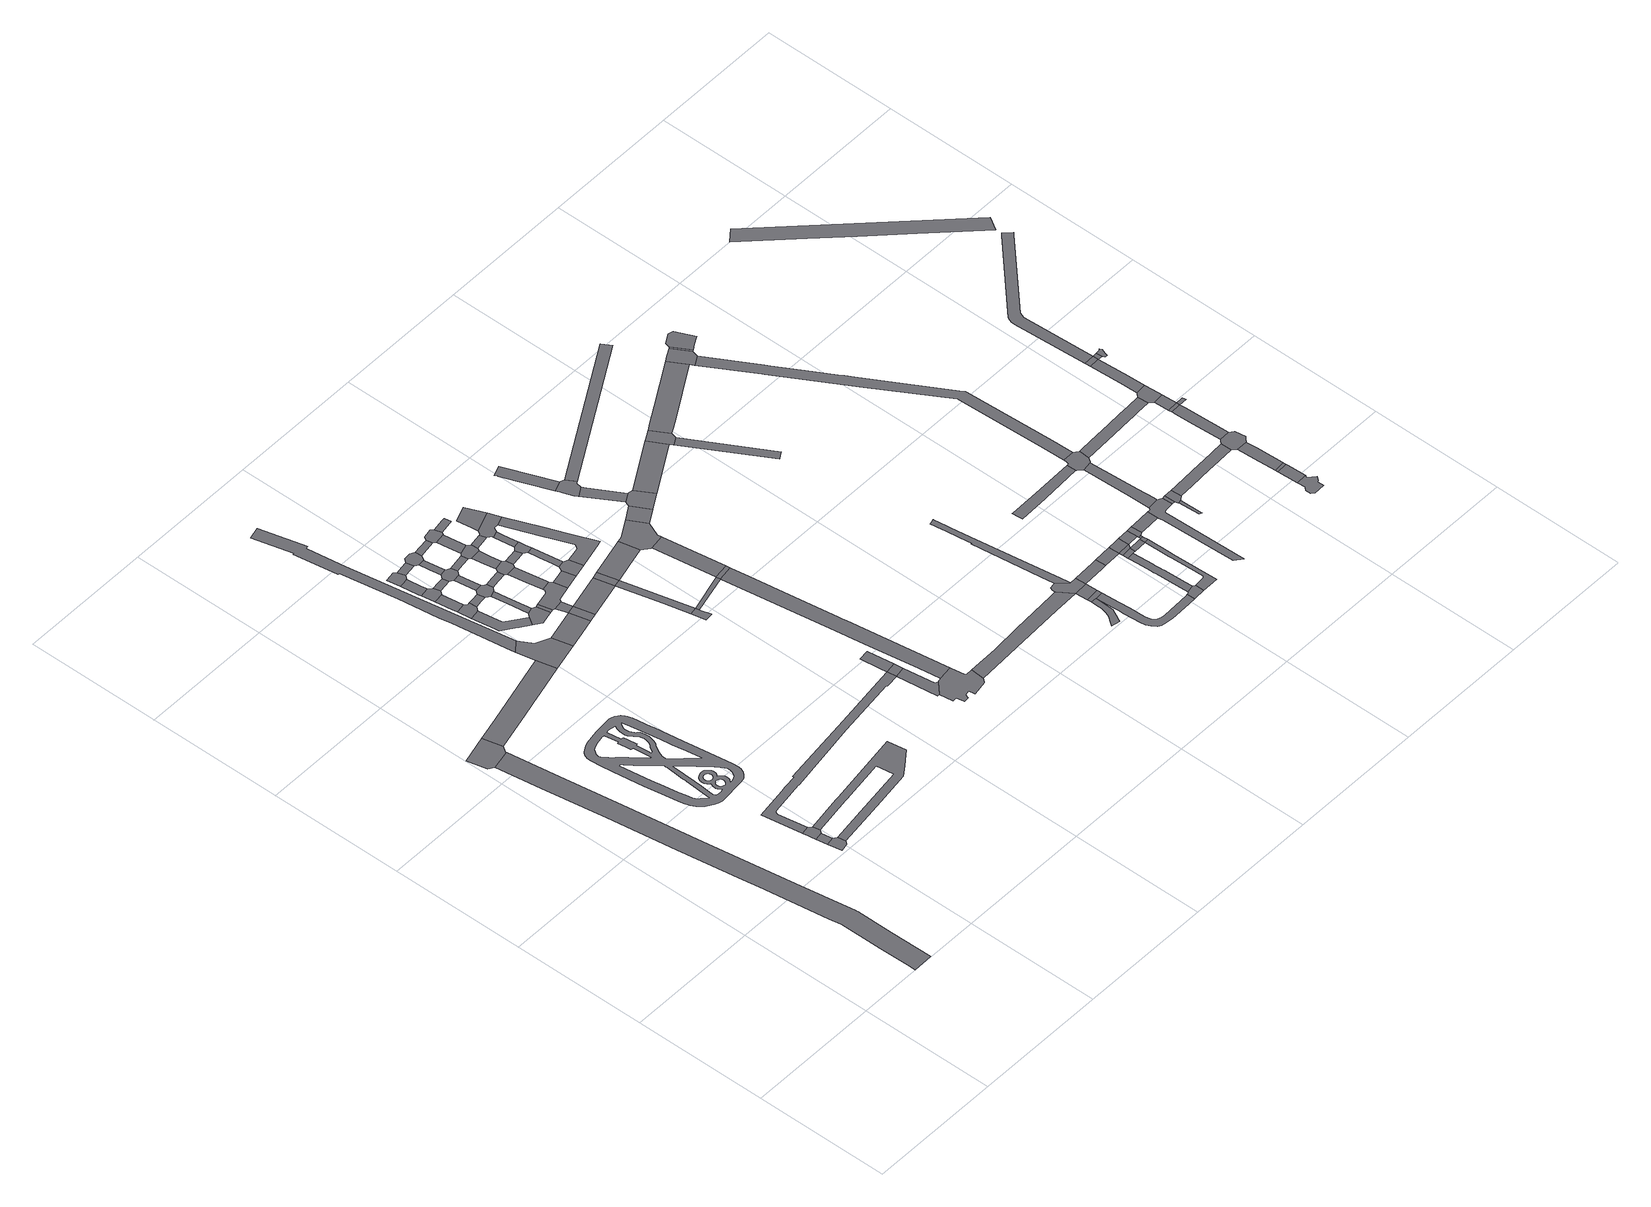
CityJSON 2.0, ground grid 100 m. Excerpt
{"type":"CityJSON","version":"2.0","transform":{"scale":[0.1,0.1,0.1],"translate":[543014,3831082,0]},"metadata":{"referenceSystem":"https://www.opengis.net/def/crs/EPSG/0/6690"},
"CityObjects":{
"road1":{"type":"Road","attributes":{"RoadStructureAttribute.sectionType":"1"},"geometry":[{"type":"MultiSurface","lod":"1","boundaries":[[[0,1,2,3,4,5,6,7,8,9,10,11,12,13,14,15,16,17,18,19,20,21]]]}]},
"road2":{"type":"Road","geometry":[{"type":"MultiSurface","lod":"1","boundaries":[[[22,23,24,25,9,8,26,27]]]}]},
"road3":{"type":"Road","geometry":[{"type":"MultiSurface","lod":"1","boundaries":[[[28,29,30,31,32,33]]]}]},
"road4":{"type":"Road","attributes":{"RoadStructureAttribute.sectionType":"1"},"geometry":[{"type":"MultiSurface","lod":"1","boundaries":[[[34,35,29,28]]]}]},
"road5":{"type":"Road","geometry":[{"type":"MultiSurface","lod":"1","boundaries":[[[36,37,38,39,35,34,40,41,42]]]}]},
"road6":{"type":"Road","geometry":[{"type":"MultiSurface","lod":"1","boundaries":[[[43,44,45,46,47,48,49,50,51,52,53,54,55,56,57,58,59,60,61,62,63,64,65,66,67,68,69,70,71,72,73,74,75,76,77,78,79,80,81,82,83,84,85,86,87,88,89,90,91,92,93],[94,95,96,97,98,99,100,101,102,103,104,105,106,107,108,109,110,111,112,113,114,115,116,117,118,119,120,121],[122,123,124,125,126,127,128,129,130,131,132,133,134,135,136,137,138,139,140,141,142,143,144,145,146,147],[148,149,150,151,152,153,154,155,156,157,158,159,160,161,162,163,164,165,166,167,168,169,170,171,172,173,174,175,176,177,178,179,180],[181,182,183,184,185,186,187,188,189,190,191,192,193,194,195,196,197,198,199,200,201,202,203,204,205,206,207,208,209,210,211,212,213,214,215,216,217,218,219],[220,221,222,223,224,225,226,227,228,229,230,231,232,233,234,235,236,237,238,239,240,241,242,243,244,245,246,247,248,249,250,251,252,253,254,255,256,257,258,259,260,261,262,263,264,265,266,267,268,269,270,271,272,273,274,275,276,277,278,279,280,281,282,283,284,285,286],[287,288,289,290,291,292,293,294,295,296,297,298,299,300,301,302,303,304,305,306,307],[308,309,310,311,312,313,314,315,316,317,318,319,320,321,322,323,324,325,326,327,328,329,330]]]}]},
"road7":{"type":"Road","attributes":{"RoadStructureAttribute.sectionType":"1"},"geometry":[{"type":"MultiSurface","lod":"1","boundaries":[[[331,332,22,27,333,334,335,336]]]}]},
"road8":{"type":"Road","attributes":{"RoadStructureAttribute.sectionType":"1"},"geometry":[{"type":"MultiSurface","lod":"1","boundaries":[[[337,338,339,340,341,342,343,344,345,42,41,346,347,348,349,350,351,352,353,33,32]]]}]},
"road9":{"type":"Road","attributes":{"RoadStructureAttribute.sectionType":"1"},"geometry":[{"type":"MultiSurface","lod":"1","boundaries":[[[354,355,356,357,358,359,360,361,362,363,364,37,36,365,366,367,368,369,370,371,372,373,374,375,376,377,378,379,380]]]}]},
"road10":{"type":"Road","geometry":[{"type":"MultiSurface","lod":"1","boundaries":[[[381,382,383,331,336,384,385]]]}]},
"road11":{"type":"Road","attributes":{"RoadStructureAttribute.sectionType":"1"},"geometry":[{"type":"MultiSurface","lod":"1","boundaries":[[[386,387,388,389,390,391,392,393,394,395,396,397,398,383,382]]]}]},
"road12":{"type":"Road","geometry":[{"type":"MultiSurface","lod":"1","boundaries":[[[399,400,401,402,403,404,405,406,407]]]}]},
"road13":{"type":"Road","attributes":{"RoadStructureAttribute.sectionType":"1"},"geometry":[{"type":"MultiSurface","lod":"1","boundaries":[[[408,409,410,411,412,402,401,400]]]}]},
"road14":{"type":"Road","attributes":{"RoadStructureAttribute.sectionType":"1"},"geometry":[{"type":"MultiSurface","lod":"1","boundaries":[[[413,414,415,405,404,403,416,417,418,419,420,421]]]}]},
"road15":{"type":"Road","geometry":[{"type":"MultiSurface","lod":"1","boundaries":[[[422,423,424,411,410,409,425,426]]]}]},
"road16":{"type":"Road","attributes":{"RoadStructureAttribute.sectionType":"1"},"geometry":[{"type":"MultiSurface","lod":"1","boundaries":[[[427,428,429,430,431,424,423,422]]]}]},
"road17":{"type":"Road","geometry":[{"type":"MultiSurface","lod":"1","boundaries":[[[432,433,434,430,429,428,435,436]]]}]},
"road18":{"type":"Road","attributes":{"RoadStructureAttribute.sectionType":"1"},"geometry":[{"type":"MultiSurface","lod":"1","boundaries":[[[437,438,407,406,439,440]]]}]},
"road19":{"type":"Road","attributes":{"RoadStructureAttribute.sectionType":"1"},"geometry":[{"type":"MultiSurface","lod":"1","boundaries":[[[441,385,384,442,443]]]}]},
"road20":{"type":"Road","geometry":[{"type":"MultiSurface","lod":"1","boundaries":[[[444,445,446,421,420,447,448,449,450]]]}]},
"road21":{"type":"Road","attributes":{"RoadStructureAttribute.sectionType":"1"},"geometry":[{"type":"MultiSurface","lod":"1","boundaries":[[[451,452,426,425,453,454]]]}]},
"road22":{"type":"Road","attributes":{"RoadStructureAttribute.sectionType":"1"},"geometry":[{"type":"MultiSurface","lod":"1","boundaries":[[[455,456,436,435,457,458]]]}]},
"road23":{"type":"Road","attributes":{"RoadStructureAttribute.sectionType":"1"},"geometry":[{"type":"MultiSurface","lod":"1","boundaries":[[[459,460,461,462,463,446,445]]]}]},
"road24":{"type":"Road","geometry":[{"type":"MultiSurface","lod":"1","boundaries":[[[464,465,466,437,440,461,460,467,468]]]}]},
"road25":{"type":"Road","geometry":[{"type":"MultiSurface","lod":"1","boundaries":[[[469,450,449,470]]]}]},
"road26":{"type":"Road","attributes":{"RoadStructureAttribute.sectionType":"1"},"geometry":[{"type":"MultiSurface","lod":"1","boundaries":[[[471,472,473,474,466,465]]]}]},
"road27":{"type":"Road","geometry":[{"type":"MultiSurface","lod":"1","boundaries":[[[475,476,477,451,454,478,473,472,479,480]]]}]},
"road28":{"type":"Road","attributes":{"RoadStructureAttribute.sectionType":"1"},"geometry":[{"type":"MultiSurface","lod":"1","boundaries":[[[481,482,483,484,477,476]]]}]},
"road29":{"type":"Road","geometry":[{"type":"MultiSurface","lod":"1","boundaries":[[[485,486,487,455,458,483,482,488,489,490]]]}]},
"road30":{"type":"Road","geometry":[{"type":"MultiSurface","lod":"1","boundaries":[[[491,441,443,492]]]}]},
"road31":{"type":"Road","attributes":{"RoadStructureAttribute.sectionType":"1"},"geometry":[{"type":"MultiSurface","lod":"1","boundaries":[[[493,494,495,496,441,491]]]}]},
"road32":{"type":"Road","attributes":{"RoadStructureAttribute.sectionType":"1"},"geometry":[{"type":"MultiSurface","lod":"1","boundaries":[[[497,498,468,467,499,500]]]}]},
"road33":{"type":"Road","geometry":[{"type":"MultiSurface","lod":"1","boundaries":[[[501,502,503,504,469,470,495,494,505,506,507,508]]]}]},
"road34":{"type":"Road","attributes":{"RoadStructureAttribute.sectionType":"1"},"geometry":[{"type":"MultiSurface","lod":"1","boundaries":[[[509,510,480,479,511,512]]]}]},
"road35":{"type":"Road","attributes":{"RoadStructureAttribute.sectionType":"1"},"geometry":[{"type":"MultiSurface","lod":"1","boundaries":[[[513,514,490,489,515,516]]]}]},
"road36":{"type":"Road","attributes":{"RoadStructureAttribute.sectionType":"1"},"geometry":[{"type":"MultiSurface","lod":"1","boundaries":[[[517,518,519,520,521,522,523,502,501]]]}]},
"road37":{"type":"Road","geometry":[{"type":"MultiSurface","lod":"1","boundaries":[[[524,525,526,497,500,522,521,527,528]]]}]},
"road38":{"type":"Road","attributes":{"RoadStructureAttribute.sectionType":"1"},"geometry":[{"type":"MultiSurface","lod":"1","boundaries":[[[529,491,492,530,531]]]}]},
"road39":{"type":"Road","attributes":{"RoadStructureAttribute.sectionType":"1"},"geometry":[{"type":"MultiSurface","lod":"1","boundaries":[[[532,533,534,535,525,524]]]}]},
"road40":{"type":"Road","geometry":[{"type":"MultiSurface","lod":"1","boundaries":[[[536,537,509,512,534,533,538,539]]]}]},
"road41":{"type":"Road","attributes":{"RoadStructureAttribute.sectionType":"1"},"geometry":[{"type":"MultiSurface","lod":"1","boundaries":[[[540,541,542,543,537,536]]]}]},
"road42":{"type":"Road","attributes":{"RoadStructureAttribute.sectionType":"1"},"geometry":[{"type":"MultiSurface","lod":"1","boundaries":[[[544,545,508,507,546]]]}]},
"road43":{"type":"Road","geometry":[{"type":"MultiSurface","lod":"1","boundaries":[[[547,548,549,513,516,550,542,541,551,552]]]}]},
"road44":{"type":"Road","attributes":{"RoadStructureAttribute.sectionType":"1"},"geometry":[{"type":"MultiSurface","lod":"1","boundaries":[[[553,554,528,527,555,556]]]}]},
"road45":{"type":"Road","geometry":[{"type":"MultiSurface","lod":"1","boundaries":[[[557,558,559,560,561,562,563,564]]]}]},
"road46":{"type":"Road","attributes":{"RoadStructureAttribute.sectionType":"1"},"geometry":[{"type":"MultiSurface","lod":"1","boundaries":[[[565,566,539,538,567,568]]]}]},
"road47":{"type":"Road","attributes":{"RoadStructureAttribute.sectionType":"1"},"geometry":[{"type":"MultiSurface","lod":"1","boundaries":[[[569,531,570,558,557]]]}]},
"road48":{"type":"Road","attributes":{"RoadStructureAttribute.sectionType":"1"},"geometry":[{"type":"MultiSurface","lod":"1","boundaries":[[[571,572,380,573,574,575]]]}]},
"road49":{"type":"Road","geometry":[{"type":"MultiSurface","lod":"1","boundaries":[[[576,529,531,569]]]}]},
"road50":{"type":"Road","geometry":[{"type":"MultiSurface","lod":"1","boundaries":[[[577,578,544,546,579,580]]]}]},
"road51":{"type":"Road","attributes":{"RoadStructureAttribute.sectionType":"1"},"geometry":[{"type":"MultiSurface","lod":"1","boundaries":[[[581,582,583,552,551,584,585,586]]]}]},
"road52":{"type":"Road","attributes":{"RoadStructureAttribute.sectionType":"1"},"geometry":[{"type":"MultiSurface","lod":"1","boundaries":[[[587,588,589,590,591,592,578,577]]]}]},
"road53":{"type":"Road","geometry":[{"type":"MultiSurface","lod":"1","boundaries":[[[593,354,380,572]]]}]},
"road54":{"type":"Road","geometry":[{"type":"MultiSurface","lod":"1","boundaries":[[[594,595,596,553,556,590,589]]]}]},
"road55":{"type":"Road","geometry":[{"type":"MultiSurface","lod":"1","boundaries":[[[597,598,599,354,593]]]}]},
"road56":{"type":"Road","attributes":{"RoadStructureAttribute.sectionType":"1"},"geometry":[{"type":"MultiSurface","lod":"1","boundaries":[[[600,601,602,603,604,596,595]]]}]},
"road57":{"type":"Road","geometry":[{"type":"MultiSurface","lod":"1","boundaries":[[[605,606,607,608,575,574,609,610,611,612,613,614,615,616,617,618,619,620]]]}]},
"road58":{"type":"Road","geometry":[{"type":"MultiSurface","lod":"1","boundaries":[[[621,622,623,565,568,624,625,603,602,626,627,628]]]}]},
"road59":{"type":"Road","attributes":{"RoadStructureAttribute.sectionType":"1"},"geometry":[{"type":"MultiSurface","lod":"1","boundaries":[[[629,557,564,630]]]}]},
"road60":{"type":"Road","attributes":{"RoadStructureAttribute.sectionType":"1"},"geometry":[{"type":"MultiSurface","lod":"1","boundaries":[[[631,632,633,622,621]]]}]},
"road61":{"type":"Road","attributes":{"RoadStructureAttribute.sectionType":"1"},"geometry":[{"type":"MultiSurface","lod":"1","boundaries":[[[634,635,576,569,636,637,638]]]}]},
"road62":{"type":"Road","attributes":{"RoadStructureAttribute.sectionType":"1"},"geometry":[{"type":"MultiSurface","lod":"1","boundaries":[[[639,640,641,642,628,627,643,644,645,646,647,580,579]]]}]},
"road63":{"type":"Road","attributes":{"RoadStructureAttribute.sectionType":"1"},"geometry":[{"type":"MultiSurface","lod":"1","boundaries":[[[648,649,650,651,652,653,630,654,655,656,657,608,607]]]}]},
"road64":{"type":"Road","geometry":[{"type":"MultiSurface","lod":"1","boundaries":[[[658,659,629,630,653]]]}]},
"road65":{"type":"Road","attributes":{"RoadStructureAttribute.sectionType":"1"},"geometry":[{"type":"MultiSurface","lod":"1","boundaries":[[[660,661,662,659,658]]]}]},
"road66":{"type":"Road","geometry":[{"type":"MultiSurface","lod":"1","boundaries":[[[663,664,634,638,665,661,660,666,667,668,669]]]}]},
"road67":{"type":"Road","attributes":{"RoadStructureAttribute.sectionType":"1"},"geometry":[{"type":"MultiSurface","lod":"1","boundaries":[[[670,671,672,673,674,675,676]]]}]},
"road68":{"type":"Road","attributes":{"RoadStructureAttribute.sectionType":"1"},"geometry":[{"type":"MultiSurface","lod":"1","boundaries":[[[677,663,669,678,679]]]}]},
"road69":{"type":"Road","geometry":[{"type":"MultiSurface","lod":"1","boundaries":[[[680,676,675,681,682,683,684,685,686,687,688]]]}]},
"road70":{"type":"Road","attributes":{"RoadStructureAttribute.sectionType":"1"},"geometry":[{"type":"MultiSurface","lod":"1","boundaries":[[[689,690,691,692,620,619,693,694,695]]]}]},
"road71":{"type":"Road","attributes":{"RoadStructureAttribute.sectionType":"1"},"geometry":[{"type":"MultiSurface","lod":"1","boundaries":[[[696,697,685,684,698,699]]]}]},
"road72":{"type":"Road","geometry":[{"type":"MultiSurface","lod":"1","boundaries":[[[699,698,677,679,700,701]]]}]},
"road73":{"type":"Road","attributes":{"RoadStructureAttribute.sectionType":"1"},"geometry":[{"type":"MultiSurface","lod":"1","boundaries":[[[702,701,700,703,704]]]}]},
"road74":{"type":"Road","geometry":[{"type":"MultiSurface","lod":"1","boundaries":[[[705,706,707,708,709,710,711,712,713,714,715,716,717,718,719]]]}]},
"road75":{"type":"Road","geometry":[{"type":"MultiSurface","lod":"1","boundaries":[[[720,721,722,705,719,723]]]}]},
"road76":{"type":"Road","geometry":[{"type":"MultiSurface","lod":"1","boundaries":[[[724,725,726,727,689,695,728,729,730]]]}]},
"road77":{"type":"Road","attributes":{"RoadStructureAttribute.sectionType":"1"},"geometry":[{"type":"MultiSurface","lod":"1","boundaries":[[[728,695,731,721,720]]]}]},
"road78":{"type":"Road","attributes":{"RoadStructureAttribute.sectionType":"1"},"geometry":[{"type":"MultiSurface","lod":"1","boundaries":[[[732,733,734,735,736,737,738,739,740,741,742,743,744,745,746,747,748,749,750,724,730]]]}]},
"road79":{"type":"Road","attributes":{"RoadStructureAttribute.sectionType":"1"},"geometry":[{"type":"MultiSurface","lod":"1","boundaries":[[[751,752,753,754,755,756,757,758,759,760,761,723,719,762,763,764,765,766,767,768,769,770,771,772,773,774]]]}]},
"road80":{"type":"Road","geometry":[{"type":"MultiSurface","lod":"1","boundaries":[[[775,776,702,704,777,778,779,780,781]]]}]},
"road81":{"type":"Road","attributes":{"RoadStructureAttribute.sectionType":"1"},"geometry":[{"type":"MultiSurface","lod":"1","boundaries":[[[782,688,687,783]]]}]},
"road82":{"type":"Road","attributes":{"RoadStructureAttribute.sectionType":"1"},"geometry":[{"type":"MultiSurface","lod":"1","boundaries":[[[784,785,729,728,786,787]]]}]},
"road83":{"type":"Road","attributes":{"RoadStructureAttribute.sectionType":"1"},"geometry":[{"type":"MultiSurface","lod":"1","boundaries":[[[788,789,790,779,778]]]}]},
"road84":{"type":"Road","geometry":[{"type":"MultiSurface","lod":"1","boundaries":[[[791,792,793,774,773,794,795,796,797]]]}]},
"road85":{"type":"Road","attributes":{"RoadStructureAttribute.sectionType":"1"},"geometry":[{"type":"MultiSurface","lod":"1","boundaries":[[[798,799,784,787,800]]]}]},
"road86":{"type":"Road","attributes":{"RoadStructureAttribute.sectionType":"1"},"geometry":[{"type":"MultiSurface","lod":"1","boundaries":[[[801,802,803,804,805,806,807,808,809,810,811,812,813,814,815,792,791]]]}]},
"road87":{"type":"Road","geometry":[{"type":"MultiSurface","lod":"1","boundaries":[[[816,817,809,808,818,819]]]}]},
"road88":{"type":"Road","attributes":{"RoadStructureAttribute.sectionType":"1"},"geometry":[{"type":"MultiSurface","lod":"1","boundaries":[[[820,800,817,816]]]}]},
"road89":{"type":"Road","geometry":[{"type":"MultiSurface","lod":"1","boundaries":[[[821,822,823,824,799,798,800,820]]]}]},
"road90":{"type":"Road","attributes":{"RoadStructureAttribute.sectionType":"1"},"geometry":[{"type":"MultiSurface","lod":"1","boundaries":[[[825,826,827,828,829,830,831,832,833,834,835,797,796]]]}]},
"road91":{"type":"Road","attributes":{"RoadStructureAttribute.sectionType":"1"},"geometry":[{"type":"MultiSurface","lod":"1","boundaries":[[[836,837,838,839,775,781,840,841,842,843]]]}]},
"road92":{"type":"Road","attributes":{"RoadStructureAttribute.sectionType":"1"},"geometry":[{"type":"MultiSurface","lod":"1","boundaries":[[[844,816,819,830]]]}]},
"road93":{"type":"Road","attributes":{"RoadStructureAttribute.sectionType":"1"},"geometry":[{"type":"MultiSurface","lod":"1","boundaries":[[[845,822,821,820,846]]]}]},
"road94":{"type":"Road","geometry":[{"type":"MultiSurface","lod":"1","boundaries":[[[847,848,844,830,829]]]}]},
"road95":{"type":"Road","geometry":[{"type":"MultiSurface","lod":"1","boundaries":[[[849,850,848,847]]]}]},
"road96":{"type":"Road","geometry":[{"type":"MultiSurface","lod":"1","boundaries":[[[851,845,846,850,849,852]]]}]},
"road97":{"type":"Road","attributes":{"RoadStructureAttribute.sectionType":"1"},"geometry":[{"type":"MultiSurface","lod":"1","boundaries":[[[853,854,855,856,857,858,859,860,861]]]}]},
"road98":{"type":"Road","geometry":[{"type":"MultiSurface","lod":"1","boundaries":[[[862,863,851,852,864,865]]]}]},
"road99":{"type":"Road","attributes":{"RoadStructureAttribute.sectionType":"1"},"geometry":[{"type":"MultiSurface","lod":"1","boundaries":[[[866,867,868,869,870,871,862,865,872,873,874,875,876,877,878,879,880,881]]]}]},
"road100":{"type":"Road","geometry":[{"type":"MultiSurface","lod":"1","boundaries":[[[882,883,836,843,884,885,886,887,888]]]}]},
"road101":{"type":"Road","attributes":{"RoadStructureAttribute.sectionType":"1"},"geometry":[{"type":"MultiSurface","lod":"1","boundaries":[[[889,882,888,890]]]}]},
"road102":{"type":"Road","geometry":[{"type":"MultiSurface","lod":"1","boundaries":[[[891,892,893,894,895,896]]]}]},
"road103":{"type":"Road","attributes":{"RoadStructureAttribute.sectionType":"1"},"geometry":[{"type":"MultiSurface","lod":"1","boundaries":[[[897,898,899,900,901,869,868]]]}]},
"road104":{"type":"Road","attributes":{"RoadStructureAttribute.sectionType":"1"},"geometry":[{"type":"MultiSurface","lod":"1","boundaries":[[[902,903,904,905,906,907,908,909,910,911,886,885,912,913,914,915,916,917,918,919]]]}]},
"road105":{"type":"Road","geometry":[{"type":"MultiSurface","lod":"1","boundaries":[[[920,881,880,921]]]}]},
"road106":{"type":"Road","geometry":[{"type":"MultiSurface","lod":"1","boundaries":[[[922,923,924,889,890,925,926,927]]]}]},
"road107":{"type":"Road","geometry":[{"type":"MultiSurface","lod":"1","boundaries":[[[928,920,921,929,896,895,930,931]]]}]},
"road108":{"type":"Road","geometry":[{"type":"MultiSurface","lod":"1","boundaries":[[[932,933,919,918,934,935,936,937,853,861,938,939,900,899,940,941,942,943,944]]]}]},
"road109":{"type":"Road","attributes":{"RoadStructureAttribute.sectionType":"1"},"geometry":[{"type":"MultiSurface","lod":"1","boundaries":[[[945,946,947,948,928,931,949,950,951,952,953]]]}]},
"road110":{"type":"Road","attributes":{"RoadStructureAttribute.sectionType":"1"},"geometry":[{"type":"MultiSurface","lod":"1","boundaries":[[[954,955,956,957,958,959,960,944,943,961,962,963,964,965]]]}]},
"road111":{"type":"Road","geometry":[{"type":"MultiSurface","lod":"1","boundaries":[[[966,967,968,969,970,971,972,973,974,975,976,977,978,979,980,981]]]}]},
"road112":{"type":"Road","attributes":{"RoadStructureAttribute.sectionType":"1"},"geometry":[{"type":"MultiSurface","lod":"1","boundaries":[[[982,983,984,973,972]]]}]},
"road113":{"type":"Road","geometry":[{"type":"MultiSurface","lod":"1","boundaries":[[[985,986,984,983]]]}]},
"road114":{"type":"Road","attributes":{"RoadStructureAttribute.sectionType":"1"},"geometry":[{"type":"MultiSurface","lod":"1","boundaries":[[[987,988,986,985,989,990,991]]]}]},
"road115":{"type":"Road","geometry":[{"type":"MultiSurface","lod":"1","boundaries":[[[992,993,994,945,953,987,991,995,996,997]]]}]},
"road116":{"type":"Road","attributes":{"RoadStructureAttribute.sectionType":"1"},"geometry":[{"type":"MultiSurface","lod":"1","boundaries":[[[998,999,1000,1001,1002,1003,993,992]]]}]},
"road117":{"type":"Road","geometry":[{"type":"MultiSurface","lod":"1","boundaries":[[[1004,1005,1001,1000]]]}]},
"road118":{"type":"Road","attributes":{"RoadStructureAttribute.sectionType":"1"},"geometry":[{"type":"MultiSurface","lod":"1","boundaries":[[[1006,1007,1005,1004]]]}]},
"road119":{"type":"Road","attributes":{"RoadStructureAttribute.sectionType":"1"}},
"road120":{"type":"Road","geometry":[{"type":"MultiSurface","lod":"1","boundaries":[[[1008,1009,1010,954,965,1011,1007,1006]]]}]},
"road121":{"type":"Road","attributes":{"RoadStructureAttribute.sectionType":"1"},"geometry":[{"type":"MultiSurface","lod":"1","boundaries":[[[1012,1004,1000,1013]]]}]},
"road122":{"type":"Road","attributes":{"RoadStructureAttribute.sectionType":"1"},"geometry":[{"type":"MultiSurface","lod":"1","boundaries":[[[1014,1015,1016,1017,1010,1009]]]}]},
"road123":{"type":"Road","geometry":[{"type":"MultiSurface","lod":"1","boundaries":[[[1018,1019,1016,1015]]]}]},
"road124":{"type":"Road","attributes":{"RoadStructureAttribute.sectionType":"1"},"geometry":[{"type":"MultiSurface","lod":"1","boundaries":[[[1020,1018,1015,1021]]]}]},
"road125":{"type":"Road","geometry":[{"type":"MultiSurface","lod":"1","boundaries":[[[1022,1023,1020,1021,1024,1025,1026,1027,1028,1029]]]}]},
"road126":{"type":"Road","attributes":{"RoadStructureAttribute.sectionType":"1"},"geometry":[{"type":"MultiSurface","lod":"1","boundaries":[[[1030,1031,1032,1033,1034,1035,1019,1018,1036,1037,1038,1039,1040,1041]]]}]},
"road127":{"type":"Road","attributes":{"RoadStructureAttribute.sectionType":"1"},"geometry":[{"type":"MultiSurface","lod":"1","boundaries":[[[1042,1043,1044,1045,1046,1047,1048]]]}]}
},
"vertices":[
[620,328,0],[618,605,0],[618,608,0],[616,619,0],[548,1059,0],[443,1732,0],[355,2316,0],[285,2775,0],[227,3158,0],[85,3127,0],[134,2791,0],[209,2314,0],[284,1806,0],[358,1323,0],[376,1206,0],[453,699,0],[467,607,0],[467,605,0],[469,290,0],[471,67,0],[471,2,0],[622,7,0],
[217,3354,0],[7,3301,0],[42,3152,0],[82,3129,0],[226,3167,0],[254,3208,0],
[995,1136,0],[936,1125,0],[954,1024,0],[1013,1035,0],[1030,1059,0],[1020,1118,0],
[981,1219,0],[922,1209,0],
[964,1315,0],[905,1305,0],[912,1263,0],[916,1241,0],[995,1239,0],[998,1243,0],[989,1297,0],
[1075,1960,0],[1079,1983,0],[1076,2026,0],[1068,2083,0],[1033,2323,0],[1022,2394,0],[988,2607,0],[985,2627,0],[964,2762,0],[959,2784,0],[954,2795,0],[948,2809,0],[935,2829,0],[933,2831,0],[921,2841,0],[905,2850,0],[903,2851,0],[886,2858,0],[865,2863,0],[843,2863,0],[754,2855,0],[736,2853,0],[726,2852,0],[618,2831,0],[588,2818,0],[564,2805,0],[546,2793,0],[529,2777,0],[517,2745,0],[515,2712,0],[524,2638,0],[536,2547,0],[566,2318,0],[588,2194,0],[608,2078,0],[616,2034,0],[629,1994,0],[647,1961,0],[685,1919,0],[695,1912,0],[733,1887,0],[763,1875,0],[790,1865,0],[828,1868,0],[954,1883,0],[993,1887,0],[1023,1895,0],[1025,1897,0],[1047,1913,0],[1065,1936,0],[1074,1958,0],[896,2041,0],[891,2039,0],[889,2039,0],[881,2039,0],[874,2041,0],[869,2046,0],[864,2051,0],[858,2058,0],[856,2066,0],[858,2073,0],[858,2081,0],[863,2086,0],[865,2089,0],[868,2094,0],[876,2096,0],[881,2099,0],[888,2099,0],[893,2097,0],[896,2096,0],[903,2094,0],[905,2092,0],[908,2089,0],[913,2081,0],[916,2074,0],[916,2066,0],[913,2059,0],[909,2051,0],[903,2046,0],[909,2006,0],[917,2002,0],[922,1997,0],[927,1992,0],[929,1982,0],[929,1974,0],[927,1967,0],[922,1959,0],[917,1954,0],[915,1952,0],[910,1949,0],[905,1946,0],[895,1949,0],[887,1951,0],[882,1956,0],[877,1961,0],[872,1969,0],[872,1976,0],[872,1986,0],[874,1994,0],[879,1999,0],[883,2002,0],[884,2004,0],[891,2009,0],[895,2009,0],[901,2009,0],[769,2797,0],[776,2802,0],[794,2803,0],[841,2796,0],[829,2773,0],[824,2748,0],[822,2733,0],[822,2705,0],[827,2685,0],[835,2668,0],[848,2651,0],[860,2631,0],[861,2630,0],[865,2624,0],[869,2619,0],[873,2613,0],[878,2593,0],[878,2581,0],[876,2568,0],[869,2543,0],[868,2542,0],[859,2526,0],[846,2513,0],[837,2498,0],[829,2483,0],[827,2476,0],[814,2475,0],[812,2495,0],[801,2585,0],[816,2588,0],[814,2600,0],[800,2695,0],[782,2695,0],[909,2291,0],[881,2321,0],[838,2373,0],[838,2375,0],[838,2406,0],[850,2438,0],[864,2466,0],[879,2489,0],[887,2497,0],[896,2509,0],[906,2534,0],[911,2554,0],[916,2576,0],[913,2596,0],[908,2629,0],[900,2649,0],[889,2660,0],[885,2664,0],[881,2670,0],[872,2683,0],[872,2685,0],[865,2701,0],[862,2723,0],[864,2743,0],[874,2763,0],[881,2776,0],[889,2781,0],[890,2777,0],[899,2749,0],[902,2731,0],[907,2698,0],[937,2508,0],[938,2501,0],[947,2447,0],[951,2424,0],[968,2322,0],[985,2222,0],[987,2210,0],[984,2210,0],[862,1933,0],[840,1926,0],[817,1926,0],[805,1930,0],[798,1945,0],[797,1948,0],[797,1960,0],[799,1978,0],[804,2050,0],[806,2107,0],[808,2146,0],[811,2202,0],[816,2295,0],[895,2204,0],[908,2187,0],[978,2097,0],[1001,2067,0],[1014,2045,0],[1021,2028,0],[1021,2008,0],[1017,1983,0],[1004,1960,0],[999,1956,0],[982,1945,0],[962,1937,0],[947,1934,0],[952,1942,0],[962,1952,0],[967,1967,0],[967,1990,0],[964,2004,0],[954,2017,0],[946,2027,0],[934,2034,0],[941,2042,0],[946,2054,0],[948,2068,0],[948,2069,0],[948,2082,0],[943,2102,0],[933,2114,0],[924,2121,0],[920,2124,0],[906,2130,0],[903,2131,0],[901,2131,0],[890,2131,0],[868,2128,0],[855,2121,0],[843,2113,0],[842,2112,0],[833,2101,0],[828,2086,0],[827,2079,0],[826,2076,0],[828,2061,0],[831,2046,0],[836,2036,0],[844,2026,0],[854,2018,0],[851,2013,0],[844,1996,0],[842,1978,0],[844,1966,0],[846,1961,0],[850,1951,0],[855,1941,0],[613,2649,0],[580,2688,0],[577,2703,0],[582,2726,0],[592,2741,0],[604,2758,0],[619,2768,0],[651,2779,0],[721,2792,0],[734,2794,0],[734,2793,0],[750,2690,0],[737,2687,0],[746,2631,0],[753,2585,0],[768,2585,0],[785,2450,0],[780,2450,0],[692,2555,0],[666,2586,0],[637,2620,0],[609,2551,0],[619,2538,0],[696,2440,0],[723,2407,0],[756,2369,0],[781,2340,0],[781,2330,0],[781,2323,0],[781,2320,0],[774,2218,0],[772,2182,0],[771,2157,0],[770,2150,0],[755,1947,0],[714,1985,0],[696,2009,0],[689,2024,0],[684,2049,0],[676,2082,0],[668,2122,0],[651,2225,0],[636,2319,0],[601,2548,0],
[946,3541,0],[398,3400,0],[533,3279,0],[652,3310,0],[745,3333,0],[983,3394,0],
[1332,1102,0],[1431,1117,0],[1687,1154,0],[1763,1209,0],[1873,1290,0],[1851,1431,0],[1287,1343,0],[1275,1342,0],[1263,1340,0],[1292,1289,0],[1299,1290,0],[1305,1291,0],[1646,1344,0],[1665,1213,0],[1666,1211,0],[1381,1170,0],[1329,1163,0],
[2304,1822,0],[2197,1807,0],[1806,1753,0],[1464,1707,0],[1237,1677,0],[1237,1665,0],[1198,1658,0],[1180,1655,0],[1137,1649,0],[1092,1641,0],[855,1604,0],[928,1532,0],[928,1537,0],[929,1541,0],[931,1545,0],[933,1549,0],[936,1553,0],[940,1555,0],[944,1557,0],[1123,1586,0],[1163,1592,0],[1200,1598,0],[1208,1599,0],[1761,1687,0],[2209,1749,0],[2214,1741,0],[2313,1753,0],
[1053,3642,0],[994,3744,0],[920,3683,0],[1194,3448,0],[1157,3595,0],
[788,4972,0],[743,5257,0],[762,5260,0],[676,5599,0],[589,5577,0],[663,5285,0],[653,5283,0],[704,4959,0],[715,4961,0],[789,4538,0],[832,4239,0],[849,4144,0],[909,3754,0],
[1040,4177,0],[1017,4194,0],[952,4184,0],[945,4183,0],[961,4083,0],[963,4083,0],[1033,4095,0],[1058,4125,0],[1052,4179,0],
[1009,4252,0],[993,4357,0],[938,4348,0],[920,4345,0],[940,4218,0],
[1111,3883,0],[1099,3891,0],[1062,3917,0],[988,3911,0],[993,3882,0],[1076,3823,0],[1096,3808,0],[1164,3760,0],[1203,3816,0],
[975,4454,0],[929,4447,0],[905,4443,0],[1013,4382,0],[1002,4432,0],
[967,4501,0],[951,4606,0],[914,4600,0],[881,4595,0],[901,4464,0],
[937,4708,0],[904,4703,0],[865,4697,0],[973,4636,0],[957,4691,0],
[1140,4191,0],[1097,4185,0],[1107,4132,0],[1155,4138,0],
[1393,3656,0],[1310,3477,0],[1431,3508,0],
[1282,3852,0],[1273,3857,0],[1226,3842,0],[1222,3719,0],[1238,3723,0],[1323,3742,0],[1301,3842,0],
[1100,4445,0],[1053,4439,0],[1061,4390,0],[1113,4398,0],
[1057,4707,0],[1011,4700,0],[1020,4643,0],[1070,4650,0],
[1249,4003,0],[1228,4129,0],[1185,4116,0],[1187,4107,0],[1203,3999,0],
[1236,4209,0],[1217,4224,0],[1164,4218,0],[1253,4157,0],[1245,4202,0],
[1322,3848,0],[1349,3748,0],
[1202,4305,0],[1188,4386,0],[1138,4380,0],[1151,4298,0],
[1185,4474,0],[1172,4481,0],[1122,4470,0],[1133,4384,0],[1215,4416,0],[1202,4464,0],
[1157,4562,0],[1143,4635,0],[1098,4633,0],[1110,4554,0],
[1132,4740,0],[1079,4735,0],[1074,4728,0],[1157,4655,0],[1167,4671,0],[1162,4721,0],
[1455,3672,0],[1492,3523,0],
[1437,3742,0],[1434,3754,0],[1364,3743,0],[1384,3684,0],
[1372,4223,0],[1304,4212,0],[1311,4165,0],[1380,4175,0],
[1512,3922,0],[1442,3909,0],[1445,3894,0],[1428,3876,0],[1446,3776,0],[1451,3777,0],[1553,3803,0],[1530,3902,0],
[1327,4485,0],[1261,4474,0],[1270,4425,0],[1337,4435,0],
[1287,4739,0],[1220,4729,0],[1228,4682,0],[1297,4694,0],
[1511,3927,0],[1509,3943,0],[1491,4043,0],[1474,4143,0],[1470,4169,0],[1397,4161,0],[1421,4029,0],
[1456,4261,0],[1387,4246,0],[1378,4233,0],[1482,4191,0],[1477,4246,0],
[1721,3740,0],[1746,3587,0],[1760,3590,0],
[1444,4345,0],[1432,4428,0],[1355,4423,0],[1371,4332,0],
[1417,4520,0],[1344,4500,0],[1442,4449,0],[1442,4501,0],
[1405,4603,0],[1392,4688,0],[1315,4675,0],[1329,4591,0],
[1640,3926,0],[1608,3919,0],[1664,3831,0],
[1373,4776,0],[1371,4778,0],[1302,4762,0],[1310,4680,0],[1405,4708,0],[1389,4760,0],
[1579,4260,0],[1534,4254,0],[1542,4200,0],[1594,4208,0],
[1938,3084,0],[1885,3072,0],[1909,2969,0],[1938,2971,0],[1967,2974,0],[1966,2978,0],[1947,3052,0],[1946,3059,0],
[1535,4516,0],[1494,4509,0],[1502,4460,0],[1552,4470,0],
[1810,3602,0],[1841,3263,0],
[2427,1537,0],[2394,1766,0],[2355,1449,0],[2370,1451,0],[2446,1525,0],
[1771,3753,0],
[1704,3969,0],[1657,3961,0],[1765,3856,0],[1739,3957,0],
[1501,4777,0],[1476,4773,0],[1451,4769,0],[1460,4718,0],[1497,4724,0],[1512,4727,0],
[1686,4084,0],[1677,4141,0],[1668,4195,0],[1622,4188,0],[1634,4110,0],[1650,4008,0],
[2385,1834,0],
[1661,4241,0],[1653,4293,0],[1604,4285,0],
[2358,2035,0],[2278,2023,0],[2298,1869,0],
[1647,4327,0],[1634,4409,0],[1627,4453,0],[1582,4437,0],[1603,4288,0],
[2619,1434,0],[2606,1444,0],[2590,1550,0],[2481,1533,0],[2386,1347,0],[2418,1352,0],[2428,1290,0],[2465,1294,0],[2473,1322,0],[2512,1331,0],[2519,1285,0],[2628,1302,0],[2632,1307,0],[2646,1323,0],[2654,1332,0],[2663,1436,0],
[1713,4605,0],[1561,4545,0],[1544,4517,0],[1569,4459,0],[1580,4452,0],[1644,4488,0],[1677,4488,0],[1748,4517,0],
[2228,3164,0],[2235,3132,0],
[1655,4750,0],[1540,4704,0],[1555,4591,0],
[2061,3827,0],[2034,3820,0],[1941,3635,0],[1990,3649,0],[2096,3674,0],
[1953,3903,0],[1987,3912,0],[1908,4112,0],[1852,4253,0],[1785,4214,0],[1810,4151,0],[1864,4015,0],[1866,4010,0],[1847,3980,0],
[2474,2306,0],[2469,2337,0],[2466,2364,0],[2416,2683,0],[2366,3013,0],[2345,3149,0],[2236,3128,0],[2358,2336,0],[2396,2089,0],[2457,1691,0],
[2340,3181,0],[2230,3164,0],
[2268,3649,0],[2158,3631,0],[2224,3205,0],
[2232,3915,0],[2100,3836,0],[2153,3634,0],[2266,3664,0],[2266,3666,0],[2264,3681,0],[2308,3785,0],
[2075,4790,0],[2065,4816,0],[1990,4787,0],[1999,4764,0],[2000,4761,0],[2137,4412,0],[2212,4441,0],
[2337,3979,0],[2347,3808,0],[2414,3847,0],
[2236,4433,0],[2149,4380,0],[2156,4363,0],[2183,4293,0],[2197,4270,0],[2265,4313,0],[2274,4353,0],[2288,4361,0],[2247,4430,0],
[3514,1484,0],[3471,1480,0],[3122,1460,0],[2893,1444,0],[3398,1371,0],[3443,1373,0],[3587,1381,0],
[2416,4056,0],[2283,4281,0],[2350,4015,0],[2417,4056,0],
[2532,3917,0],[2455,4048,0],
[2829,4268,0],[2892,4130,0],[2906,4138,0],
[3596,1256,0],[3596,1213,0],[3594,1171,0],[3587,1136,0],[3585,1130,0],[3572,1096,0],[3545,1058,0],[3523,1028,0],[3548,1022,0],[3583,1013,0],[3591,1028,0],[3610,1066,0],[3632,1114,0],[3633,1128,0],[3638,1256,0],
[3695,1295,0],[3594,1287,0],[3596,1266,0],[3697,1260,0],
[3565,1536,0],[3555,1535,0],[3522,1530,0],[3513,1507,0],[3689,1386,0],[3685,1466,0],[3636,1463,0],
[3590,1338,0],
[3633,1488,0],[3631,1499,0],[3627,1527,0],[3625,1541,0],[3583,1823,0],[3533,2157,0],[3520,2246,0],[3505,2347,0],[3501,2376,0],[3489,2467,0],[3489,2469,0],[3469,2464,0],[3449,2459,0],[3462,2370,0],[3465,2347,0],[3480,2240,0],[3493,2152,0],[3484,2151,0],[3551,1639,0],
[4020,845,0],[3865,839,0],[3812,836,0],[3780,840,0],[3755,850,0],[3732,870,0],[3722,892,0],[3716,927,0],[3713,995,0],[3710,1044,0],[3705,1125,0],[3647,1128,0],[3650,1081,0],[3653,1036,0],[3662,907,0],[3667,874,0],[3682,839,0],[3705,809,0],[3730,795,0],[3768,788,0],[3820,783,0],[3983,787,0],[4038,790,0],[4035,848,0],
[2911,4316,0],[2867,4290,0],[2913,4126,0],[2920,4113,0],[2977,4146,0],[2980,4156,0],[2987,4187,0],
[3280,5033,0],[3320,4964,0],
[3889,1477,0],[3857,1475,0],[3861,1395,0],[3893,1397,0],
[3258,3535,0],[3286,3552,0],[3314,3569,0],
[4112,871,0],[4055,860,0],[4045,850,0],[4072,792,0],[4098,793,0],[4128,794,0],[4127,861,0],
[4023,1475,0],[4023,1484,0],[4027,1404,0],
[4109,888,0],[4107,925,0],[4098,1098,0],[4097,1108,0],[4096,1130,0],[4094,1168,0],[4093,1184,0],[4082,1336,0],[4031,1332,0],[4035,1258,0],[4041,1152,0],[4042,1135,0],[4043,1110,0],[4044,1090,0],[4054,888,0],
[4102,1378,0],[4028,1373,0],[4092,1338,0],[4104,1339,0],
[4124,1409,0],
[4122,1451,0],[4120,1489,0],[4091,1487,0],[4089,1487,0],
[4253,795,0],[4247,955,0],[4241,1144,0],[4239,1176,0],[4234,1344,0],[4202,1342,0],[4210,1152,0],[4211,1131,0],[4217,1004,0],[4222,882,0],[4207,867,0],
[3433,4624,0],[3092,4423,0],[2948,4338,0],[2926,4325,0],[3002,4196,0],[3024,4209,0],[3094,4250,0],[3509,4495,0],
[4200,1384,0],
[4205,1493,0],[4209,1413,0],
[4232,1385,0],[4212,1384,0],
[4232,1405,0],[4212,1397,0],
[4249,1495,0],[4253,1415,0],
[4390,2146,0],[4084,2135,0],[3859,2131,0],[3852,2131,0],[3855,2091,0],[3858,2051,0],[3859,2051,0],[4085,2060,0],[4392,2076,0],
[4412,1503,0],[4282,1497,0],[4280,1416,0],[4416,1423,0],
[4562,1511,0],[4549,1518,0],[4530,1527,0],[4448,1519,0],[4441,1505,0],[4433,1504,0],[4424,1381,0],[4445,827,0],[4498,782,0],[4481,1417,0],[4486,1420,0],[4497,1428,0],[4538,1430,0],[4546,1431,0],[4566,1432,0],[4564,1511,0],
[3533,4683,0],[3470,4646,0],[3518,4480,0],[3527,4465,0],[3598,4507,0],[3603,4531,0],[3609,4554,0],
[3543,4689,0],[3619,4560,0],
[4610,1248,0],[4619,1245,0],[4628,1241,0],[4628,1245,0],[4621,1413,0],[4601,1406,0],
[4530,1552,0],[4522,1684,0],[4500,2052,0],[4430,2039,0],[4442,1680,0],
[4490,2357,0],[4458,3038,0],[4458,3044,0],[4451,3055,0],[4112,3631,0],[4069,3705,0],[4047,3740,0],[3965,3879,0],[3831,4108,0],[3813,4140,0],[3744,4099,0],[3753,4084,0],[4070,3545,0],[4378,3036,0],[4378,3025,0],[4405,2356,0],[4411,2192,0],[4497,2195,0],
[4587,1512,0],[4591,1433,0],
[3623,4768,0],[3622,4769,0],[3553,4726,0],[3661,4585,0],[3722,4621,0],[3660,4760,0],
[4650,1515,0],[4599,1411,0],[4626,1417,0],[4654,1436,0],
[4530,2166,0],[4514,2180,0],[4411,2171,0],[4407,2156,0],[4406,2153,0],[4404,2146,0],[4397,2072,0],[4425,2044,0],[4504,2056,0],[4505,2057,0],[4526,2085,0],[4528,2088,0],[4532,2166,0],
[5158,1542,0],[4981,1532,0],[4940,1530,0],[4707,1518,0],[4763,1441,0],[4944,1450,0],[4983,1452,0],[4985,1453,0],[5161,1461,0],
[5121,2198,0],[5027,2193,0],[4940,2188,0],[4825,2182,0],[4644,2173,0],[4604,2171,0],[4596,2170,0],[4783,2100,0],[4943,2108,0],[4975,2110,0],[5028,2113,0],[5127,2119,0],
[5324,918,0],[5313,927,0],[5289,949,0],[5289,950,0],[5289,956,0],[5291,963,0],[5297,968,0],[5215,962,0],[5218,902,0],[5196,881,0],[5199,840,0],[5223,823,0],[5304,826,0],[5302,874,0],[5310,877,0],[5337,906,0],
[5289,1113,0],[5289,1120,0],[5208,1116,0],
[5287,1145,0],[5207,1135,0],
[5190,1434,0],[5197,1302,0],[5287,1148,0],[5277,1358,0],[5272,1434,0],
[5264,1574,0],[5185,1570,0],[5177,1562,0],[5291,1454,0],[5306,1470,0],[5293,1549,0],
[5257,1717,0],[5246,1921,0],[5244,1959,0],[5166,1955,0],[5167,1929,0],[5174,1781,0],
[5243,1984,0],[5165,1980,0],
[5237,2096,0],[5159,2092,0],
[5235,2133,0],[5230,2233,0],[5151,2228,0],[5158,2093,0],
[5299,1986,0],[5306,1960,0],
[5223,2364,0],[5210,2599,0],[5132,2595,0],[5145,2363,0],
[5208,2642,0],[5130,2637,0],
[5242,2644,0],[5244,2599,0],
[5284,2655,0],[5273,2646,0],[5249,2597,0],[5255,2583,0],[5273,2581,0],[5276,2601,0],[5285,2625,0],[5292,2637,0],
[5644,3772,0],[5628,3757,0],[5116,3260,0],[5107,3241,0],[5098,3221,0],[5099,3191,0],[5179,3189,0],[5180,3194,0],[5192,3225,0],[5194,3229,0],[5680,3703,0],[5694,3716,0],
[4565,5068,0],[4476,4999,0],[4813,4655,0],[5032,4432,0],[5294,4165,0],[5638,3814,0],[5697,3912,0]
]}
